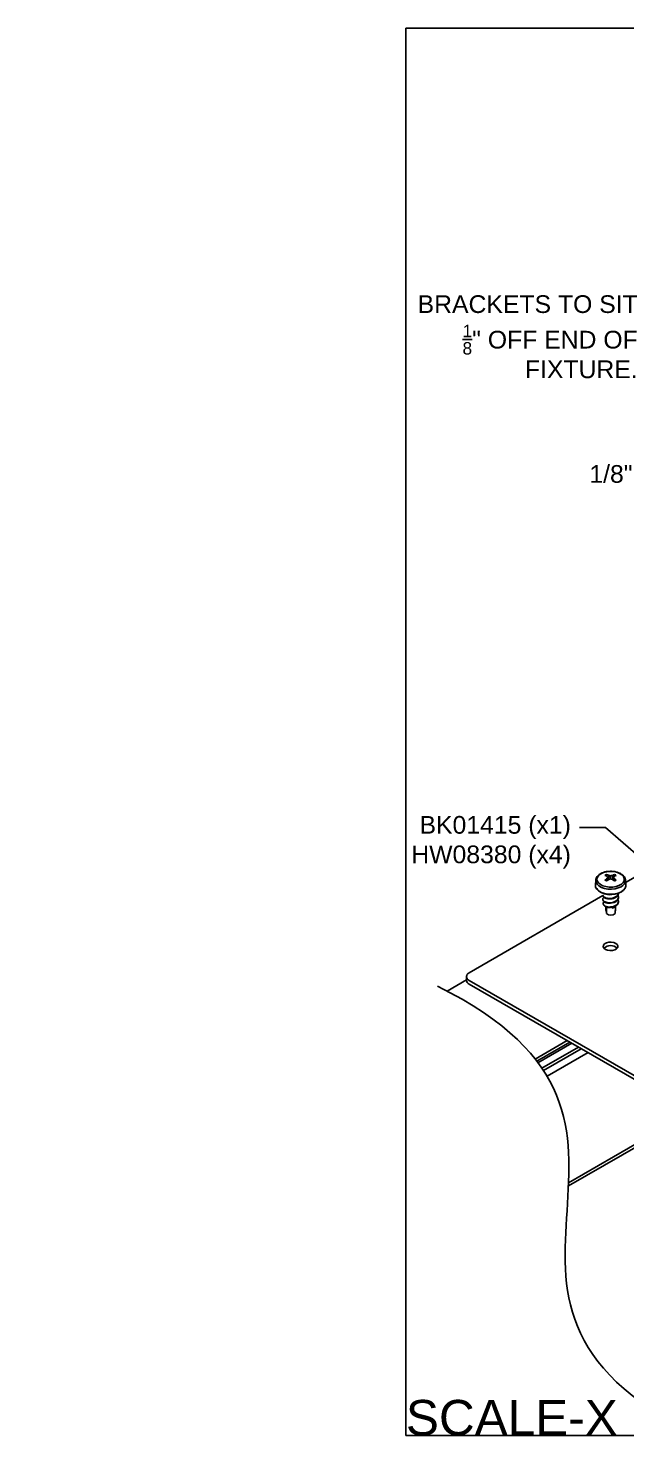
# Model space of a CAD drawing. Extents: x -4 to 14.5, y -14.9 to 0.3.
# Drawn here: x -4 to 2.34, y -14.91 to 0 of the extents above; entities that cross this region are included whole.
import ezdxf
from ezdxf import colors
from ezdxf.entities.mleader import LeaderData, LeaderLine
from ezdxf.math import Vec2, Vec3

# ---------------------------------------------------------------- set-up
doc = ezdxf.new("R2010")
doc.units = 0
doc.header["$LTSCALE"] = 0.5
doc.header["$MEASUREMENT"] = 0
doc.layers.get('Defpoints').update_dxf_attribs({"linetype": 'CONTINUOUS'})
for name, color, linetype in [('FAB DWG', 221, 'CONTINUOUS'), ('Hardware', 242, 'CONTINUOUS'), ('Housing', 150, 'CONTINUOUS'), ('Mounting', 4, 'CONTINUOUS')]:
    doc.layers.add(name, color=color, linetype=linetype)
doc.layers.add('Text-Unprinted', color=131, linetype='CONTINUOUS', plot=False)
doc.styles.add('LSAD_Standard', font='arial.ttf')
doc.styles.get("Standard").update_dxf_attribs({"font": 'arial.ttf'})
doc.dimstyles.new('AD_X-SectionDetails', dxfattribs={"dimtxt": 0.1875, "dimasz": 0.1875, "dimexe": 0.0625, "dimexo": 0.042969, "dimgap": 0.0625, "dimtad": 0, "dimtih": 1, "dimtoh": 1, "dimdec": 3, "dimzin": 0, "dimdsep": 46, "dimtxsty": 'Standard', "dimcen": 0.125, "dimclrd": 256, "dimclre": 256, "dimclrt": 256, "dimadec": 0, "dimazin": 0, "dimtfac": 1, "dimtdec": 3, "dimtofl": 0, "dimtmove": 0, "dimatfit": 3, "dimfxl": 1, "dimfrac": 2, "dimtolj": 1, "dimtzin": 0, "dimarcsym": 0})

# ---------------------------------------------------------------- blocks, each defined once
blk = doc.blocks.new('*D0')
at = {"layer": 'Defpoints', "color": 0, "ltscale": 0.5, "transparency": 16777216}
for p in [(134.788, 81.254), (134.918, 81.254), (134.94, 81.129)]:
    blk.add_point(p, dxfattribs=at)
at = {"layer": 'FAB DWG', "lineweight": -2, "ltscale": 0.5, "transparency": 16777216}
for p, q in [((134.788, 81.442), (134.788, 81.629)), ((134.875, 81.254), (134.725, 81.254)), ((134.897, 81.129), (134.725, 81.129)), ((134.788, 80.942), (134.788, 80.71)), ((134.788, 80.71), (134.6, 80.71))]:
    blk.add_line(p, q, dxfattribs=at)
at = {"layer": 'FAB DWG', "ltscale": 0.5, "transparency": 16777216}
for points in [[(134.757, 81.442), (134.819, 81.442), (134.788, 81.254)], [(134.757, 80.942), (134.819, 80.942), (134.788, 81.129)]]:
    blk.add_solid(points, dxfattribs=at)
at = {"layer": 'FAB DWG', "ltscale": 0.5, "transparency": 16777216, "insert": (134.33, 80.71), "char_height": 0.1875, "attachment_point": 5}
blk.add_mtext('\\A1;1/8"', dxfattribs=at)

msp = doc.modelspace()

# ---------------------------------------------------------------- linework, layer by layer
at = {"layer": 'Hardware', "transparency": 16777216}
for p, q in [((2.0079, -9.0236), (2.0046, -9.0755)), ((2.0623, -8.9522), (2.0581, -8.9543)), ((2.1268, -8.9819), (2.123, -8.9625)), ((2.1306, -9.026), (2.1283, -9.0046)), ((2.1398, -9.0194), (2.1361, -8.9927)), ((2.1433, -9.0171), (2.1463, -8.9721)), ((2.1654, -9.0096), (2.1654, -8.9758)), ((2.1876, -9.0171), (2.1845, -8.9721)), ((2.191, -9.0194), (2.1948, -8.9927)), ((2.2003, -9.026), (2.2025, -9.0046)), ((2.2041, -8.9819), (2.2079, -8.9625)), ((2.3263, -9.0755), (2.323, -9.0236)), ((2.0834, -9.1794), (2.0834, -9.1851)), ((2.0834, -9.2248), (2.0834, -9.2304)), ((2.2474, -9.2078), (2.2474, -9.2021)), ((2.1076, -9.2979), (2.1195, -9.3048)), ((2.1148, -9.302), (2.1148, -9.3278)), ((2.1183, -9.3524), (2.1206, -9.3543)), ((2.1206, -9.3081), (2.1206, -9.3767)), ((2.1934, -9.3138), (2.1822, -9.3175)), ((2.1822, -9.3175), (2.1822, -9.3147)), ((2.2013, -9.3106), (2.2046, -9.3087)), ((2.2161, -9.3278), (2.2161, -9.2993)), ((2.2474, -9.2531), (2.2474, -9.2475))]:
    msp.add_line(p, q, dxfattribs=at)
at = {"layer": 'Hardware', "transparency": 16777216, "flags": 128}
for points in [[(2.0633, -8.9535), (2.0411, -8.97), (2.0267, -8.9892), (2.0211, -9.0098), (2.0245, -9.0307), (2.0367, -9.0503), (2.0571, -9.0676), (2.0842, -9.0814), (2.1165, -9.0909), (2.1518, -9.0955), (2.188, -9.0948), (2.2228, -9.089), (2.254, -9.0784), (2.2796, -9.0636), (2.298, -9.0456), (2.3081, -9.0255), (2.3092, -9.0046), (2.3013, -8.9842), (2.2849, -8.9656), (2.261, -8.9499), (2.231, -8.9382), (2.1969, -8.9311), (2.1609, -8.9291), (2.1251, -8.9324), (2.0919, -8.9407), (2.0633, -8.9535)], [(2.3263, -9.0755), (2.3261, -9.0845), (2.3191, -9.1066), (2.3032, -9.127), (2.2793, -9.1446), (2.2487, -9.1585), (2.2133, -9.1677), (2.1752, -9.1717), (2.1364, -9.1703), (2.0994, -9.1637), (2.0662, -9.1521), (2.0387, -9.1362), (2.0186, -9.1171), (2.0071, -9.0957), (2.0046, -9.0755)], [(2.2769, -9.0913), (2.247, -9.1049), (2.2123, -9.1139), (2.175, -9.1178), (2.137, -9.1165), (2.1007, -9.11), (2.0682, -9.0986), (2.0413, -9.0831), (2.0217, -9.0643), (2.0104, -9.0434), (2.0079, -9.0233)], [(2.3033, -9.1241), (2.2964, -9.1315), (2.2736, -9.1483), (2.2446, -9.1614), (2.211, -9.1701), (2.1747, -9.174), (2.1379, -9.1727), (2.1026, -9.1663), (2.0711, -9.1553), (2.045, -9.1403), (2.0259, -9.122), (2.0188, -9.111)], [(2.1822, -9.3175), (2.1997, -9.3115), (2.2013, -9.3106)]]:
    msp.add_lwpolyline(points, dxfattribs=at)
at = {"layer": 'Hardware', "transparency": 16777216}
for centre, radius, start, end in [((2.1484, -9.0266), 0.069, 111.6359, 128.35873), ((1.974, -9.3034), 0.3561, 64.31417, 68.31015), ((2.3754, -9.3584), 0.4315, 124.92558, 128.69702), ((2.1484, -8.9675), 0.069, 231.64127, 248.3641), ((2.0191, -9.2485), 0.3042, 65.28328, 70.04481), ((2.4535, -9.4711), 0.5498, 123.95769, 126.94863), ((1.8091, -9.2351), 0.407, 36.53686, 38.34164), ((2.4444, -9.2036), 0.3735, 145.63068, 147.80959), ((2.0735, -9.405), 0.439, 77.90681, 80.44533), ((2.3034, -9.5392), 0.5473, 104.59914, 106.67601), ((2.2574, -9.405), 0.439, 99.55467, 102.09319), ((2.0275, -9.5392), 0.5473, 73.32399, 75.40086), ((2.3117, -9.2485), 0.3042, 109.95519, 114.71672), ((1.8774, -9.4711), 0.5498, 53.05137, 56.04231), ((2.5218, -9.2351), 0.407, 141.65836, 143.46314), ((1.8864, -9.2036), 0.3735, 32.19041, 34.36932), ((2.3569, -9.3034), 0.3561, 111.68985, 115.68583), ((1.9555, -9.3584), 0.4315, 51.30298, 55.07442), ((2.1825, -9.0266), 0.069, 51.64127, 68.3641), ((2.1825, -8.9675), 0.069, 291.6359, 308.35873), ((2.2476, -9.0218), 0.0754, 292.86212, 358.39537), ((2.1632, -9.1926), 0.1191, 242.5703, 271.05249), ((2.165, -9.325), 0.0681, 229.36824, 314.3594), ((2.1797, -9.2094), 0.1053, 271.36569, 277.51368)]:
    msp.add_arc(centre, radius, start, end, dxfattribs=at)
for major_axis, ratio, start_param, end_param in [((-0.0422, 0.08), 0.3506307, 0.1025967, 0.9594535), ((0.0259, 0.1288), 0.3377088, 4.8778247, 5.2499434)]:
    msp.add_ellipse((2.1654, -9.3863), major_axis=major_axis, ratio=ratio, start_param=start_param, end_param=end_param, dxfattribs=at)
for points, knots in [([(2.1582, -8.9291), (2.1519, -8.9291), (2.1338, -8.9293), (2.1049, -8.9351), (2.0792, -8.9433), (2.0662, -8.9501), (2.0623, -8.9522)], [0, 0, 0, 0, 0.1779607, 0.5157999, 0.8556433, 1, 1, 1, 1]), ([(2.3221, -9.0241), (2.3218, -9.0192), (2.3212, -9.0067), (2.3115, -8.9878), (2.295, -8.9688), (2.2718, -8.9526), (2.243, -8.9399), (2.2101, -8.9316), (2.1811, -8.9279), (2.1637, -8.9288), (2.1582, -8.9291)], [0, 0, 0, 0, 0.0851405, 0.2166626, 0.3513496, 0.4927277, 0.6385375, 0.7850539, 0.931135, 1, 1, 1, 1]), ([(2.0581, -8.9543), (2.0535, -8.9571), (2.0403, -8.9654), (2.024, -8.9813), (2.0113, -9.002), (2.0091, -9.0164), (2.0081, -9.0232)], [0, 0, 0, 0, 0.1648054, 0.4769286, 0.750163, 1, 1, 1, 1]), ([(2.0962, -9.2049), (2.0938, -9.2064), (2.0852, -9.2118), (2.0819, -9.225), (2.0871, -9.2406), (2.1007, -9.2486), (2.1075, -9.2525)], [0, 0, 0, 0, 0.1112983, 0.4020303, 0.7049618, 1, 1, 1, 1]), ([(2.0835, -9.1794), (2.0846, -9.1847), (2.0868, -9.1953), (2.1006, -9.2032), (2.1075, -9.2072)], [0, 0, 0, 0, 0.50377, 1, 1, 1, 1]), ([(2.0835, -9.1851), (2.0846, -9.1904), (2.0868, -9.2009), (2.1006, -9.2089), (2.1075, -9.2128)], [0, 0, 0, 0, 0.50377, 1, 1, 1, 1]), ([(2.0835, -9.2304), (2.0846, -9.2357), (2.0868, -9.2463), (2.1006, -9.2542), (2.1075, -9.2582)], [0, 0, 0, 0, 0.50377, 1, 1, 1, 1]), ([(2.1075, -9.2072), (2.1158, -9.2101), (2.1329, -9.2161), (2.1655, -9.2164), (2.1975, -9.2102), (2.2252, -9.1967), (2.2422, -9.178), (2.2495, -9.1638), (2.2474, -9.1568), (2.2474, -9.1568)], [0, 0, 0, 0, 0.1654403, 0.3353067, 0.4983323, 0.6666972, 0.835062, 0.9980877, 1, 1, 1, 1]), ([(2.1075, -9.2128), (2.1158, -9.2158), (2.1329, -9.2217), (2.1655, -9.222), (2.1975, -9.2158), (2.2252, -9.2023), (2.2422, -9.1837), (2.2495, -9.1694), (2.2474, -9.1625), (2.2474, -9.1624)], [0, 0, 0, 0, 0.1654403, 0.3353067, 0.4983323, 0.6666972, 0.835062, 0.9980877, 1, 1, 1, 1]), ([(2.1075, -9.1674), (2.1158, -9.1703), (2.1328, -9.1762), (2.1618, -9.1772), (2.1789, -9.1731), (2.1854, -9.1716)], [0, 0, 0, 0, 0.3767561, 0.7635918, 1, 1, 1, 1]), ([(2.1075, -9.2525), (2.1158, -9.2555), (2.1329, -9.2615), (2.1655, -9.2617), (2.1976, -9.2556), (2.225, -9.2421), (2.243, -9.2234), (2.25, -9.2025), (2.2443, -9.189), (2.2415, -9.1823)], [0, 0, 0, 0, 0.1430241, 0.2898745, 0.4308111, 0.5763635, 0.7219158, 0.8628524, 1, 1, 1, 1]), ([(2.1075, -9.2582), (2.1158, -9.2611), (2.1329, -9.2671), (2.1655, -9.2674), (2.1975, -9.2612), (2.2252, -9.2477), (2.2422, -9.229), (2.2495, -9.2148), (2.2474, -9.2078), (2.2474, -9.2078)], [0, 0, 0, 0, 0.1654403, 0.3353067, 0.4983323, 0.6666972, 0.835062, 0.9980877, 1, 1, 1, 1]), ([(2.1083, -9.2983), (2.1167, -9.3011), (2.1335, -9.3069), (2.1657, -9.3071), (2.1976, -9.3009), (2.225, -9.2874), (2.243, -9.2688), (2.25, -9.2479), (2.2443, -9.2344), (2.2415, -9.2277)], [0, 0, 0, 0, 0.1412665, 0.2860205, 0.4277219, 0.5740643, 0.7204066, 0.8621081, 1, 1, 1, 1]), ([(2.1083, -9.2983), (2.1029, -9.2946), (2.0922, -9.2873), (2.0867, -9.2736), (2.0883, -9.261), (2.0956, -9.2544), (2.0984, -9.2518)], [0, 0, 0, 0, 0.27424208, 0.54825442, 0.82132954, 1, 1, 1, 1]), ([(2.1197, -9.3043), (2.1226, -9.3059), (2.1294, -9.3095), (2.1458, -9.3121), (2.1593, -9.3118), (2.1654, -9.3117)], [0, 0, 0, 0, 0.2888276, 0.6803376, 1, 1, 1, 1]), ([(2.1654, -9.3117), (2.1655, -9.3117), (2.1761, -9.3107), (2.1976, -9.3065), (2.2252, -9.2931), (2.2422, -9.2744), (2.2495, -9.2602), (2.2474, -9.2532), (2.2474, -9.2531)], [0, 0, 0, 0, 0.00339173, 0.24782428, 0.50026223, 0.75270018, 0.99713274, 1, 1, 1, 1]), ([(2.1822, -9.3147), (2.1874, -9.3127), (2.1952, -9.3096), (2.2004, -9.3044), (2.2022, -9.3027)], [0, 0, 0, 0, 0.6663128, 1, 1, 1, 1]), ([(2.2216, -9.2931), (2.2213, -9.2938), (2.2191, -9.2986), (2.2096, -9.3064), (2.1987, -9.3114), (2.1934, -9.3138)], [0, 0, 0, 0, 0.0743406, 0.5471704, 1, 1, 1, 1])]:
    msp.add_open_spline(points, degree=3, knots=knots, dxfattribs=at)
at = {"layer": 'Housing', "linetype": 'Continuous', "lineweight": 25, "transparency": 16777216}
for p, q in [((0.6401, -10.0777), (0.4348, -10.1962)), ((1.3678, -10.9163), (1.7056, -10.7213)), ((1.3853, -10.9389), (1.7339, -10.7376)), ((1.3974, -10.955), (1.7539, -10.7492)), ((1.4395, -11.0142), (1.8263, -10.791)), ((1.4552, -11.0378), (1.8546, -10.8073)), ((1.9265, -10.8488), (1.4932, -11.0989)), ((1.7197, -12.2595), (3.0308, -11.5026)), ((1.7211, -12.226), (3.0166, -11.4781))]:
    msp.add_line(p, q, dxfattribs=at)
at = {"layer": 'Housing', "transparency": 16777216}
msp.add_open_spline([(0.3343, -10.1451), (1.812, -10.8774), (1.7043, -12.5231), (1.5967, -14.1688), (3.0744, -14.9012)], degree=3, dxfattribs=at)
at = {"layer": 'Mounting', "linetype": 'Continuous', "lineweight": 25, "transparency": 16777216}
for p, q in [((2.3245, -9.047), (2.6493, -8.8595)), ((0.6694, -10.0024), (2.0837, -9.186)), ((0.6401, -10.0433), (0.6401, -10.0823)), ((0.6694, -10.0841), (3.0251, -11.444)), ((0.6694, -10.1231), (3.0251, -11.483))]:
    msp.add_line(p, q, dxfattribs=at)
at = {"layer": 'Mounting', "linetype": 'Continuous', "lineweight": 25, "transparency": 16777216, "flags": 128}
msp.add_lwpolyline([(2.1103, -9.755), (2.1325, -9.7639), (2.1586, -9.768), (2.1856, -9.7666), (2.2102, -9.76), (2.2293, -9.7489), (2.2408, -9.7348), (2.2431, -9.7192), (2.2361, -9.7041), (2.2206, -9.6913), (2.1984, -9.6823), (2.1722, -9.6783), (2.1452, -9.6796), (2.1207, -9.6862), (2.1015, -9.6973), (2.0901, -9.7115), (2.0877, -9.727), (2.0947, -9.7422), (2.1103, -9.755)], dxfattribs=at)
at = {"layer": 'Mounting', "linetype": 'Continuous', "lineweight": 25, "transparency": 16777216}
for centre, radius, start, end in [((2.1654, -9.8184), 0.1033, 47.1431, 132.8569), ((0.6901, -10.0773), 0.0503, 185.6948, 245.62534), ((0.6849, -10.0433), 0.0437, 110.78342, 249.21658)]:
    msp.add_arc(centre, radius, start, end, dxfattribs=at)
at = {"layer": 'Text-Unprinted', "ltscale": 0.5, "transparency": 16777216}
msp.add_lwpolyline([(0, 0), (12.2875, 0), (12.2875, -14.9012), (0, -14.9012)], close=True, dxfattribs=at)

# ---------------------------------------------------------------- texts
at = {"layer": 'Text-Unprinted', "ltscale": 0.5, "transparency": 16777216, "style": 'LSAD_Standard'}
msp.add_attdef('SCALE-X', (0, -14.9012), 'XEffectiveScaleFactor', height=0.375, dxfattribs=at)

# ---------------------------------------------------------------- dimensions: what is measured, and where the dimension line sits
at = {"layer": 'FAB DWG', "ltscale": 0.5, "transparency": 16777216}
dim = msp.add_linear_dim(base=(2.6269, -4.1777), p1=(2.779, -4.3027), p2=(2.7574, -4.1777), angle=90, dimstyle='AD_X-SectionDetails', override={"dimlunit": 5, "dimpost": '"'}, dxfattribs=at)
dim.commit()
dim.dimension.update_dxf_attribs({"geometry": '*D0', "text_midpoint": (2.1688, -4.722), "dimtype": 128, "insert": (-132.1609, -85.4318)})

# ---------------------------------------------------------------- leaders
ml = msp.add_multileader_mtext('Standard', dxfattribs=at)
ml.set_content('\\A1;BRACKETS TO SIT {\\H0.7x;\\S1/8;}" OFF END OF FIXTURE. ', color=256, style='LSAD_Standard')
ml.set_leader_properties()
ml.build(insert=Vec2(0, 0))
ml.multileader.update_dxf_attribs({"text_left_attachment_type": 2, "text_right_attachment_type": 2, "dogleg_length": 0.36, "arrow_head_size": 0.1875})
ctx = ml.context
ctx.base_point, ctx.char_height, ctx.arrow_head_size, ctx.landing_gap_size, ctx.plane_origin = Vec3(0.0581, -3.2678), 0.1875, 0.1875, 0.09, Vec3(4.6262, 11.6586)
ctx.left_attachment, ctx.right_attachment, ctx.text_align_type = 2, 2, 2
notes = []
notes.append((ctx, [(1, (1, 1, 0), (2.8196, -3.2678), (-1, 0), 0.2772, [(0, [(3.4434, -4.1777)], 0, [])])]))
ctx.mtext.insert, ctx.mtext.width, ctx.mtext.defined_height, ctx.mtext.alignment, ctx.mtext.flow_direction = Vec3(2.4524, -2.8285), 2.452359, 0.6491, 3, 5
ml = msp.add_multileader_mtext('Standard', dxfattribs=at)
ml.set_content('\\A1;PN00014 (x4)', color=256, style='LSAD_Standard')
ml.set_leader_properties()
ml.build(insert=Vec2(0, 0))
ml.multileader.update_dxf_attribs({"text_left_attachment_type": 2, "dogleg_length": 0.36, "arrow_head_size": 0.1875})
ctx = ml.context
ctx.base_point, ctx.char_height, ctx.arrow_head_size, ctx.landing_gap_size, ctx.plane_origin = Vec3(2.615, -7.4268), 0.1875, 0.1875, 0.09, Vec3(4.953, 9.7904)
ctx.left_attachment, ctx.text_align_type = 2, 2
notes.append((ctx, [(1, (1, 1, 0), (4.6587, -7.4252), (-1, 0), 0.2772, [(0, [(5.4449, -8.6026), (5.3149, -7.5544)], 0, [])])]))
ctx.mtext.insert, ctx.mtext.width, ctx.mtext.defined_height, ctx.mtext.alignment, ctx.mtext.flow_direction = Vec3(4.2915, -7.3039), 8.287107, 3.2689, 3, 5
ml = msp.add_multileader_mtext('Standard', dxfattribs=at)
ml.set_content('\\A1;BK00568 (x2)', color=256, style='LSAD_Standard')
ml.set_leader_properties()
ml.build(insert=Vec2(0, 0))
ml.multileader.update_dxf_attribs({"text_left_attachment_type": 2, "dogleg_length": 0.36, "arrow_head_size": 0.1875})
ctx = ml.context
ctx.base_point, ctx.char_height, ctx.arrow_head_size, ctx.landing_gap_size, ctx.plane_origin = Vec3(2.681, -8.3003), 0.1875, 0.1875, 0.09, Vec3(4.5254, 9.0548)
ctx.left_attachment, ctx.text_align_type = 2, 2
notes.append((ctx, [(1, (1, 1, 0), (4.7112, -8.2987), (-1, 0), 0.2772, [(0, [(4.4022, -9.2607), (6.7345, -11.0039)], 0, [])])]))
ctx.mtext.insert, ctx.mtext.width, ctx.mtext.defined_height, ctx.mtext.alignment, ctx.mtext.flow_direction = Vec3(4.344, -8.1774), 8.287107, 3.2689, 3, 5
ml = msp.add_multileader_mtext('Standard', dxfattribs=at)
ml.set_content('\\A1;BK01415 (x1)\\PHW08380 (x4)', color=256, style='LSAD_Standard')
ml.set_leader_properties()
ml.build(insert=Vec2(0, 0))
ml.multileader.update_dxf_attribs({"text_left_attachment_type": 2, "dogleg_length": 0.36, "arrow_head_size": 0.1875})
ctx = ml.context
ctx.base_point, ctx.char_height, ctx.arrow_head_size, ctx.landing_gap_size, ctx.plane_origin = Vec3(-0.0027, -8.6235), 0.1875, 0.1875, 0.09, Vec3(4.2517, 5.534)
ctx.left_attachment, ctx.text_align_type = 2, 2
notes.append((ctx, [(1, (1, 1, 0), (2.1128, -8.464), (-1, 0), 0.2772, [(0, [(3.069, -9.3023)], 0, [])])]))
ctx.mtext.insert, ctx.mtext.width, ctx.mtext.defined_height, ctx.mtext.alignment, ctx.mtext.flow_direction = Vec3(1.7455, -8.3427), 2.351815, 0.6491, 3, 5
for ctx, leaders in notes:
    for number, flags, end, landing, length, lines in leaders:
        leader = LeaderData()
        leader.index, (leader.has_last_leader_line, leader.has_dogleg_vector, leader.attachment_direction) = number, flags
        leader.last_leader_point, leader.dogleg_vector, leader.dogleg_length = Vec3(end), Vec3(landing), length
        for number, points, colour, breaks in lines:
            line = LeaderLine()
            line.index, line.vertices, line.color, line.breaks = number, Vec3.list(points), colors.encode_raw_color(colour), breaks
            leader.lines.append(line)
        ctx.leaders.append(leader)

doc.saveas('drawing.dxf')
